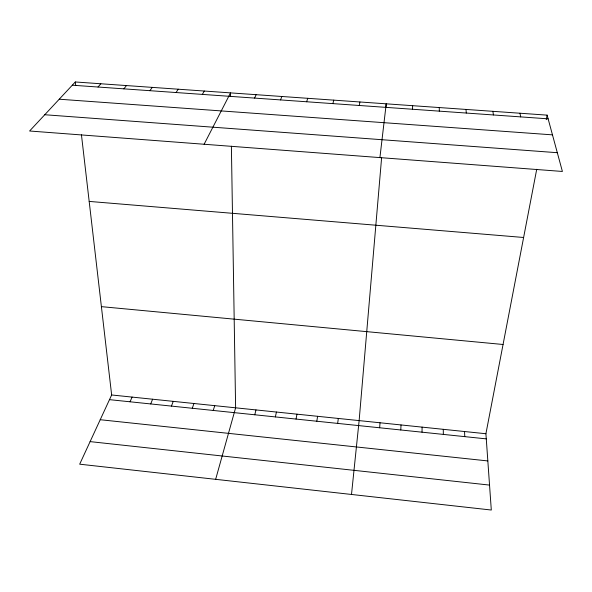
<?xml version="1.0" encoding="UTF-8"?>
<svg xmlns="http://www.w3.org/2000/svg" width="592" height="592" viewBox="0 0 592 592"><rect width="100%" height="100%" fill="white"/><g stroke="black" fill="none" stroke-linecap="round" stroke-linejoin="round"><path stroke-width="0.89" d="M422.022 432.182L422.103 427.128M400.791 429.97L401.021 424.945M412.483 109.246L412.668 105.687M379.657 427.772L380.027 422.769M381.633 157.502L359.129 420.609L351.5 494.461M385.917 107.404L386.221 103.829L379.916 157.605M337.662 423.398L338.321 418.455M316.809 421.23L317.601 416.309M359.277 105.48L359.914 101.979M296.037 419.069L296.969 414.171M81.444 134.813L111.651 394.975L79.683 464.187L491.301 510.03L485.914 433.736L536.722 169.275M546.261 119.651L547.126 115.137L75.31 81.97L29.6 131.002L562.4 171.458L547.126 115.137M275.361 416.916L276.434 412.047M254.775 414.77L255.981 409.923M332.889 103.615L333.755 100.137M215.658 479.328L235.616 407.814L231.391 146.194M213.246 410.448L214.726 405.653M306.649 101.765L307.736 98.309M192.311 408.265L193.932 403.5M171.465 406.097L173.227 401.354M280.556 99.922L281.859 96.489M150.716 403.936L152.61 399.223M130.062 401.79L132.083 397.091M254.604 98.087L256.129 94.683M204.114 144.256L230.532 92.885L230.591 96.555M202.346 94.394L204.299 91.042M176.046 92.537L178.214 89.207M149.894 90.687L152.277 87.379M123.883 88.852L126.481 85.566M98.02 87.024L100.825 83.768M72.298 85.204L548.125 118.829M59.244 99.212L552.477 134.858M44.763 114.737L557.309 152.699M89.177 201.413L523.624 237.481M101.395 306.641L503.059 344.485M111.651 394.975L485.914 433.736M109.49 399.652L486.276 438.872M100.226 419.713L487.83 460.931M90.11 441.617L489.54 485.085M519.939 113.227L520.694 116.89M492.899 111.326L493.417 114.959M75.31 81.97L75.732 85.611M466.008 109.439L466.289 113.042M464.55 431.524L464.764 436.63M439.264 107.559L439.308 111.141M443.282 429.326L443.341 434.402"/></g></svg>
